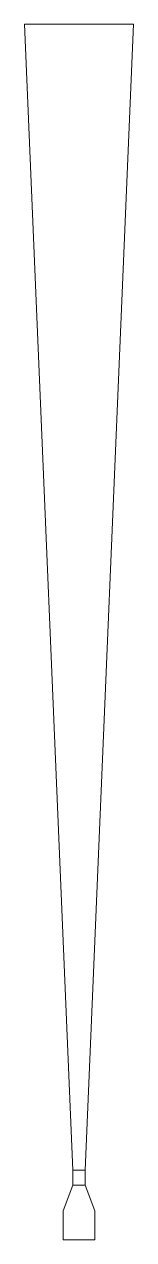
# Model space of a CAD drawing. Header units: inches. Extents: x -0.7 to 0.8, y 0 to 16.2.
import ezdxf

# ---------------------------------------------------------------- set-up
doc = ezdxf.new("R2010")
doc.units = ezdxf.units.IN
doc.header["$MEASUREMENT"] = 0
doc.layers.add('Medium_ebl2', color=80, linetype='Continuous', lineweight=0)
doc.layers.add('Small_ebl2', color=130, linetype='Continuous', lineweight=0)

msp = doc.modelspace()

# ---------------------------------------------------------------- linework, layer by layer
at = {"layer": 'Medium_ebl2'}
msp.add_lwpolyline([(0.751, 16.155), (0.751, 16.155), (0.751, 16.155), (0.107, 0.964), (0.107, 0.964), (0.107, 0.763), (-0.053, 0.763), (-0.053, 0.964), (-0.053, 0.964), (-0.697, 16.155), (-0.697, 16.155), (-0.697, 16.155), (0.751, 16.155)], close=True, dxfattribs=at)
at = {"layer": 'Small_ebl2'}
msp.add_lwpolyline([(-0.174, 0.042), (0.237, 0.042), (0.237, 0.423), (0.107, 0.763), (0.107, 0.964), (-0.053, 0.964), (-0.053, 0.763), (-0.183, 0.423), (-0.183, 0.042)], close=True, dxfattribs=at)

doc.saveas('drawing.dxf')
